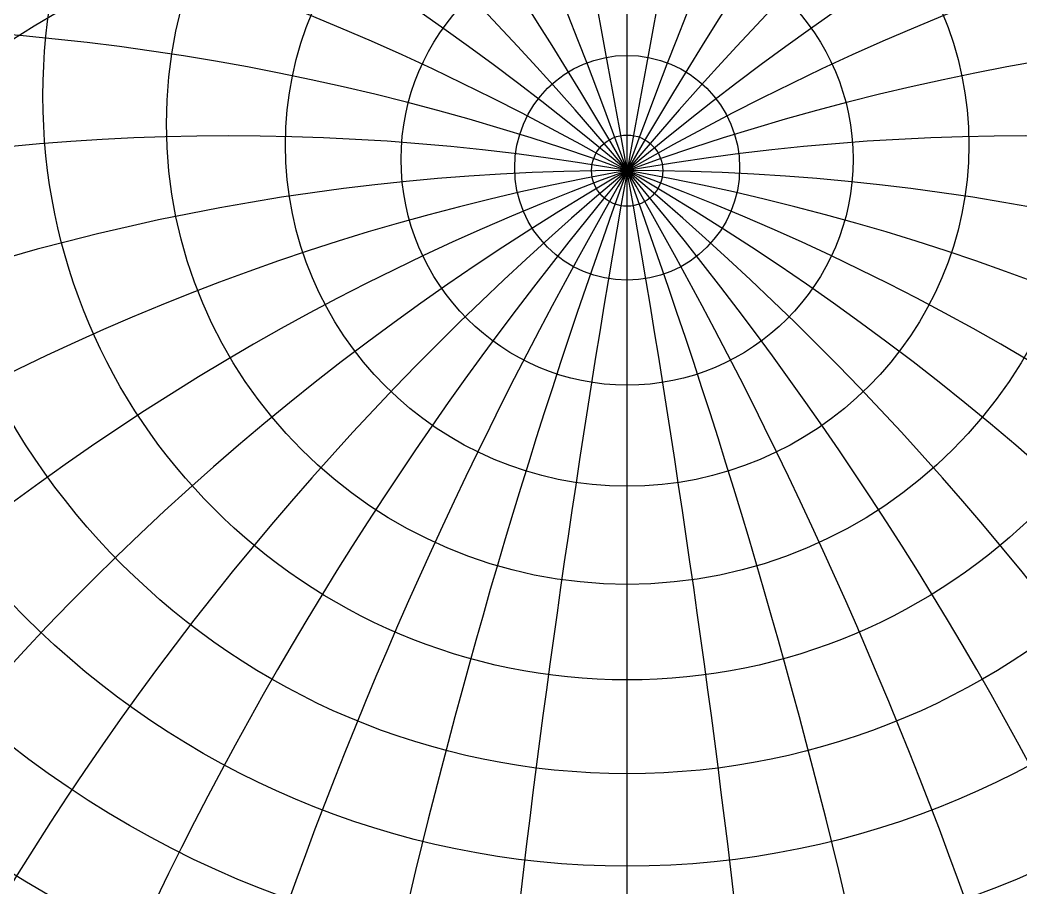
# Model space of a CAD drawing. Header units: millimetres. Extents: x -69 to 69, y -69 to 71.
# Drawn here: x -15.56 to 10.09, y 2.97 to 25.22 of the extents above; entities that cross this region are included whole.
import ezdxf

# ---------------------------------------------------------------- set-up
doc = ezdxf.new("R2010")
doc.units = ezdxf.units.MM
for name, color, linetype in [('CUT_OUTER', 1, 'Continuous'), ('ENGRAVE', 7, 'Continuous'), ('ENGRAVE_FINE', 8, 'Continuous')]:
    doc.layers.add(name, color=color, linetype=linetype)

msp = doc.modelspace()

# ---------------------------------------------------------------- linework, layer by layer
at = {"layer": 'CUT_OUTER'}
msp.add_arc((-0.0002, -0.0002), 69.3899, 142.382592, 87.802904, dxfattribs=at)
at = {"layer": 'ENGRAVE'}
msp.add_lwpolyline([(0, -68.4), (0, 68.4)], dxfattribs=at)
for centre, radius in [((0, 0), 68.4), ((0, 30.8113), 34.3351), ((0, 28.589), 29.7615), ((0, 26.798), 25.6255), ((0, 25.3528), 21.829), ((0, 0), 44.7739), ((0, 24.1917), 18.2971), ((0, 23.2694), 14.9711), ((0, 22.5527), 11.8035), ((0, 22.0174), 8.7548), ((0, 0), 29.3085), ((0, 21.6464), 5.7911), ((0, 21.4281), 2.8821), ((0, 21.3561), 0.912)]:
    msp.add_circle(centre, radius, dxfattribs=at)
for centre, radius, start, end in [((0, 33.5849), 39.4795, 131.30785, 48.69215), ((0, 37.0825), 45.3808, 158.30757, 21.69243), ((0, 41.5606), 52.3099, 177.16632, 2.83368), ((0, 47.4156), 60.6782, 192.562112, 347.437888), ((0, 55.2912), 71.1465, 205.930897, 334.069103), ((0, -36.2572), 57.6133, 39, 141), ((0, -36.2572), 57.6133, 39, 141)]:
    msp.add_arc(centre, radius, start, end, dxfattribs=at)
at = {"layer": 'ENGRAVE_FINE'}
for centre, radius, start, end in [((-326.7411, -36.2572), 331.7816, 3.549067, 18.208032), ((-326.7411, -36.2572), 331.7816, 3.549067, 18.208032), ((326.7411, -36.2572), 331.7816, 161.791968, 176.450933), ((326.7411, -36.2572), 331.7816, 161.791968, 176.450933), ((-158.2911, -36.2572), 168.4499, 7.145895, 36.6736), ((-158.2911, -36.2572), 168.4499, 7.145895, 36.6736), ((158.2911, -36.2572), 168.4499, 143.3264, 172.854105), ((158.2911, -36.2572), 168.4499, 143.3264, 172.854105), ((-99.7891, -36.2572), 115.2265, 10.840654, 55.662821), ((-99.7891, -36.2572), 115.2265, 10.840654, 55.662821), ((99.7891, -36.2572), 115.2265, 124.337179, 169.159346), ((99.7891, -36.2572), 115.2265, 124.337179, 169.159346), ((-68.6608, -36.2572), 89.6303, 14.688568, 75.445741), ((-68.6608, -36.2572), 89.6303, 14.688568, 75.445741), ((68.6608, -36.2572), 89.6303, 104.554259, 165.311432), ((68.6608, -36.2572), 89.6303, 104.554259, 165.311432), ((-48.3433, -36.2572), 75.2088, 18.753071, 96.251491), ((-48.3433, -36.2572), 75.2088, 18.753071, 96.251491), ((48.3433, -36.2572), 75.2088, 83.748509, 161.246929), ((48.3433, -36.2572), 75.2088, 83.748509, 161.246929), ((-33.263, -36.2572), 66.5261, 23.109812, 116.954145), ((-33.263, -36.2572), 66.5261, 23.109812, 116.954145), ((33.263, -36.2572), 66.5261, 63.045855, 156.890188), ((33.263, -36.2572), 66.5261, 63.045855, 156.890188), ((-20.9695, -36.2572), 61.3108, 27.851987, 126.345474), ((-20.9695, -36.2572), 61.3108, 27.851987, 126.345474), ((20.9695, -36.2572), 61.3108, 53.654526, 152.148013), ((20.9695, -36.2572), 61.3108, 53.654526, 152.148013), ((-10.1588, -36.2572), 58.502, 33.097661, 134.238363), ((-10.1588, -36.2572), 58.502, 33.097661, 134.238363), ((10.1588, -36.2572), 58.502, 45.761637, 146.902339), ((10.1588, -36.2572), 58.502, 45.761637, 146.902339)]:
    msp.add_arc(centre, radius, start, end, dxfattribs=at)

doc.saveas('drawing.dxf')
